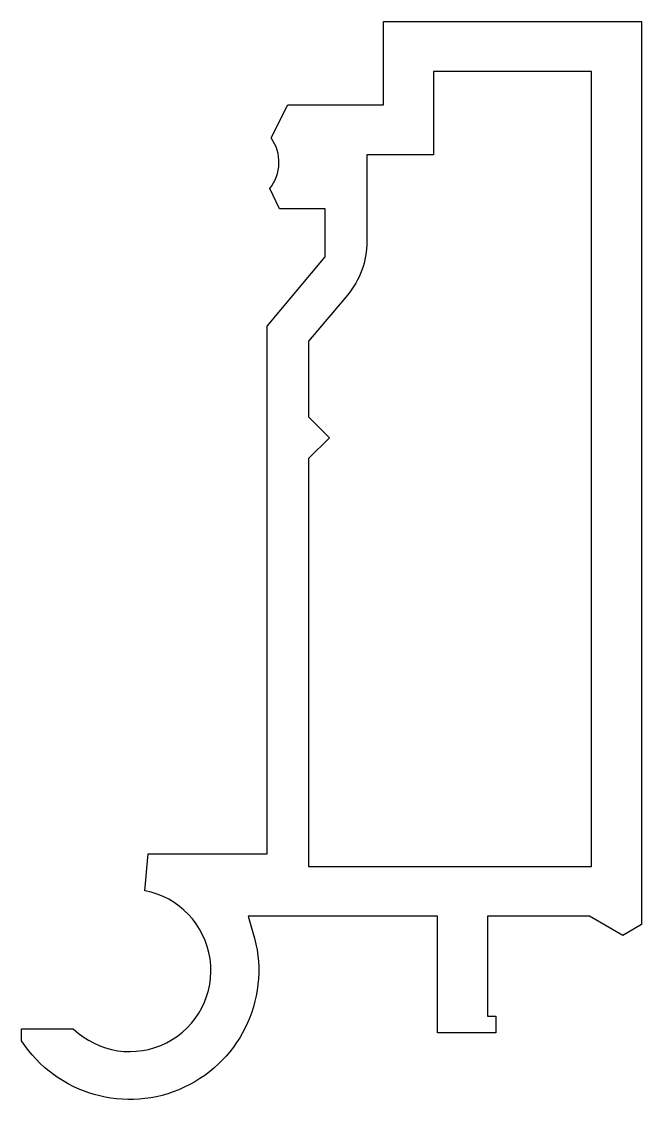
# Model space of a CAD drawing. Header units: millimetres. Extents: x -14.9 to 0, y -3.9 to 22.
import ezdxf

# ---------------------------------------------------------------- set-up
doc = ezdxf.new("R2010")
doc.units = ezdxf.units.MM

msp = doc.modelspace()

# ---------------------------------------------------------------- linework, layer by layer
for points in [[(-9, 14.682), (-7.6, 16.35), (-7.6, 17.5), (-8.7, 17.5), (-8.934, 17.988, 0.339409), (-8.904, 19.205), (-8.5, 20), (-6.2, 20), (-6.2, 22), (0, 22), (0, 0.3), (-0.45, 0.04), (-1.246, 0.5), (-3.7, 0.5), (-3.7, -1.9), (-3.5, -1.9), (-3.5, -2.3), (-4.9, -2.3), (-4.9, 0.5), (-9.457, 0.5), (-9.337, 0.112, -0.87012), (-14.9, -2.488), (-14.9, -2.2), (-13.657, -2.2, 1.343904), (-11.937, 1.116), (-11.854, 2), (-9, 2), (-9, 14.682)], [(-8, 12.5), (-7.5, 12), (-8, 11.5), (-8, 1.7), (-1.2, 1.7), (-1.2, 20.8), (-5, 20.8), (-5, 18.8), (-6.6, 18.8), (-6.6, 16.714, -0.176327), (-7.068, 15.429), (-8, 14.318), (-8, 12.5)]]:
    msp.add_lwpolyline(points, format="xyb", close=True)

doc.saveas('drawing.dxf')
